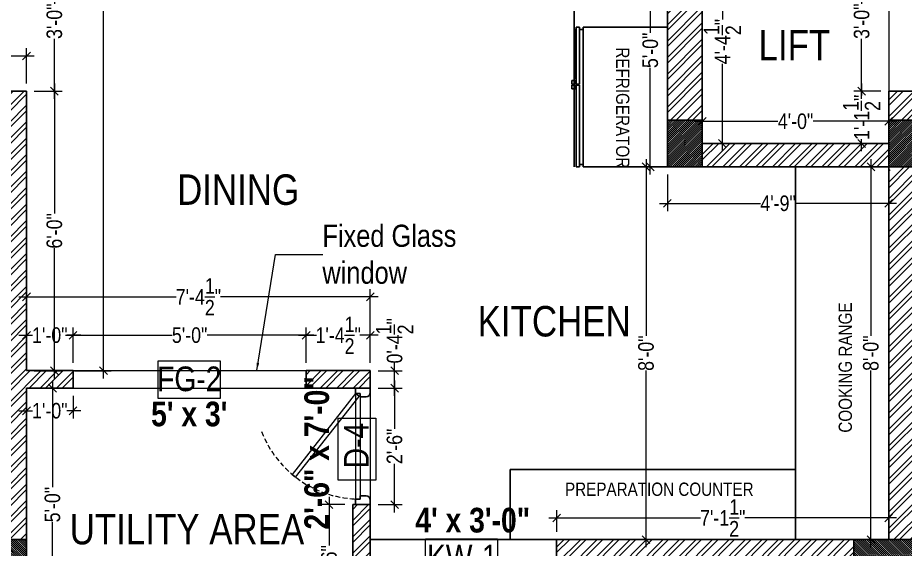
# Model space of a CAD drawing. Header units: millimetres. Extents: x 3295 to 3976, y 1437 to 1916.
# Drawn here: x 3630 to 3858.5, y 1529 to 1665.9 of the extents above; entities that cross this region are included whole.
import ezdxf

# ---------------------------------------------------------------- set-up
doc = ezdxf.new("R2010")
doc.units = ezdxf.units.MM
doc.linetypes.add('DASHED2', pattern=[0.375, 0.25, -0.125])
for name, color, linetype, lineweight in [('COLUMNS', 3, 'Continuous', 25), ('dimensions', 251, 'Continuous', 13), ('HATCH', 8, 'Continuous', 5), ('P-Furniture', 42, 'Continuous', 0), ('TEXT', 38, 'Continuous', 15), ('WALLS', 7, 'Continuous', 25), ('WIN', 124, 'Continuous', 9)]:
    doc.layers.add(name, color=color, linetype=linetype, lineweight=lineweight)
doc.layers.add('doors', color=251, linetype='Continuous')
doc.layers.add('FURNITURE', color=124, linetype='Continuous')
doc.styles.add('Swiss-LT', font='swissc.ttf')
doc.dimstyles.new('INNER', dxfattribs={"dimtxt": 4, "dimasz": 2, "dimexe": 2, "dimexo": 2, "dimgap": 0, "dimtad": 0, "dimzin": 1, "dimdsep": 46, "dimlunit": 4, "dimtxsty": 'Swiss-LT', "dimblk": 'OBLIQUE', "dimcen": 0.125, "dimdle": 2, "dimclrd": 256, "dimclre": 256, "dimclrt": 7, "dimadec": 0, "dimazin": 0, "dimtfac": 1, "dimtofl": 0, "dimtmove": 0, "dimatfit": 3, "dimfxl": 12, "dimfxlon": 1, "dimtolj": 1, "dimtzin": 0, "dimlwd": -1, "dimlwe": -1, "dimarcsym": 0})
pattern_1 = [(45, (-325034.08293, 115213.30426), (-0.26516504294, 0.26516504294), [])]

# ---------------------------------------------------------------- blocks, each defined once
blk = doc.blocks.new('_Oblique')
at = {"color": 0, "linetype": 'ByBlock', "lineweight": -2}
blk.add_line((-0.5, -0.5), (0.5, 0.5), dxfattribs=at)
blk = doc.blocks.new('*D252')
at = {"layer": 'Defpoints', "color": 0, "ltscale": 20, "transparency": 16777216}
for p in [(3809.47, 1685.99), (3806.24, 1633.49), (3811.42, 1633.49)]:
    blk.add_point(p, dxfattribs=at)
at = {"layer": 'dimensions', "ltscale": 20, "transparency": 16777216}
for p, q in [((3811.42, 1687.99), (3811.42, 1665.47)), ((3811.42, 1685.99), (3813.42, 1685.99)), ((3811.42, 1631.49), (3811.42, 1654.02)), ((3808.24, 1633.49), (3813.42, 1633.49))]:
    blk.add_line(p, q, dxfattribs=at)
at = {"layer": 'dimensions', "ltscale": 20, "transparency": 16777216, "xscale": 2, "yscale": 2, "zscale": 2}
for p, rotation in [((3811.42, 1685.99), 90), ((3811.42, 1633.49), 270)]:
    blk.add_blockref('_Oblique', p, dxfattribs=dict(at, rotation=rotation))
at = {"layer": 'dimensions', "color": 7, "ltscale": 20, "transparency": 16777216, "insert": (3811.42, 1659.74), "char_height": 4, "attachment_point": 5, "rotation": 90, "style": 'Swiss-LT'}
blk.add_mtext('\\A1;4\'-4{\\H1x;\\S1/2;}"', dxfattribs=at)
blk = doc.blocks.new('*D253')
at = {"layer": 'Defpoints', "color": 0, "ltscale": 20, "transparency": 16777216}
for p in [(3806.24, 1639.21), (3806.24, 1633.49), (3854.24, 1633.49)]:
    blk.add_point(p, dxfattribs=at)
at = {"layer": 'dimensions', "ltscale": 20, "transparency": 16777216}
for p, q in [((3806.24, 1635.49), (3806.24, 1641.21)), ((3854.24, 1635.49), (3854.24, 1641.21)), ((3804.24, 1639.21), (3825.7, 1639.21)), ((3856.24, 1639.21), (3834.78, 1639.21))]:
    blk.add_line(p, q, dxfattribs=at)
at = {"layer": 'dimensions', "ltscale": 20, "transparency": 16777216, "xscale": 2, "yscale": 2, "zscale": 2, "rotation": 180}
blk.add_blockref('_Oblique', (3806.24, 1639.21), dxfattribs=at)
at = {"layer": 'dimensions', "ltscale": 20, "transparency": 16777216, "xscale": 2, "yscale": 2, "zscale": 2}
blk.add_blockref('_Oblique', (3854.24, 1639.21), dxfattribs=at)
at = {"layer": 'dimensions', "color": 7, "ltscale": 20, "transparency": 16777216, "insert": (3830.24, 1639.21), "char_height": 4, "attachment_point": 5, "style": 'Swiss-LT'}
blk.add_mtext('\\A1;4\'-0"', dxfattribs=at)
blk = doc.blocks.new('*D254')
at = {"layer": 'Defpoints', "color": 0, "ltscale": 20, "transparency": 16777216}
for p in [(3847.26, 1646.99), (3854.24, 1646.99), (3848.48, 1633.49)]:
    blk.add_point(p, dxfattribs=at)
at = {"layer": 'dimensions', "ltscale": 20, "transparency": 16777216}
for p, q in [((3847.26, 1648.99), (3847.26, 1645.85)), ((3852.24, 1646.99), (3845.26, 1646.99)), ((3847.26, 1631.49), (3847.26, 1634.64)), ((3847.26, 1633.49), (3845.26, 1633.49))]:
    blk.add_line(p, q, dxfattribs=at)
at = {"layer": 'dimensions', "ltscale": 20, "transparency": 16777216, "xscale": 2, "yscale": 2, "zscale": 2}
for p, rotation in [((3847.26, 1646.99), 90), ((3847.26, 1633.49), 270)]:
    blk.add_blockref('_Oblique', p, dxfattribs=dict(at, rotation=rotation))
at = {"layer": 'dimensions', "color": 7, "ltscale": 20, "transparency": 16777216, "insert": (3847.26, 1640.24), "char_height": 4, "attachment_point": 5, "rotation": 90, "style": 'Swiss-LT'}
blk.add_mtext('\\A1;1\'-1{\\H1x;\\S1/2;}"', dxfattribs=at)
blk = doc.blocks.new('*D255')
at = {"layer": 'Defpoints', "color": 0, "ltscale": 20, "transparency": 16777216}
for p in [(3847.26, 1682.99), (3854.24, 1682.99), (3854.24, 1646.99)]:
    blk.add_point(p, dxfattribs=at)
at = {"layer": 'dimensions', "ltscale": 20, "transparency": 16777216}
for p, q in [((3847.26, 1684.99), (3847.26, 1669.51)), ((3852.24, 1682.99), (3845.26, 1682.99)), ((3847.26, 1644.99), (3847.26, 1660.48)), ((3852.24, 1646.99), (3845.26, 1646.99))]:
    blk.add_line(p, q, dxfattribs=at)
at = {"layer": 'dimensions', "ltscale": 20, "transparency": 16777216, "xscale": 2, "yscale": 2, "zscale": 2}
for p, rotation in [((3847.26, 1682.99), 90), ((3847.26, 1646.99), 270)]:
    blk.add_blockref('_Oblique', p, dxfattribs=dict(at, rotation=rotation))
at = {"layer": 'dimensions', "color": 7, "ltscale": 20, "transparency": 16777216, "insert": (3847.26, 1664.99), "char_height": 4, "attachment_point": 5, "rotation": 90, "style": 'Swiss-LT'}
blk.add_mtext('\\A1;3\'-0"', dxfattribs=at)
blk = doc.blocks.new('*D141')
at = {"layer": 'Defpoints', "color": 0, "ltscale": 20, "transparency": 16777216}
for p in [(3632.24, 1656.02), (3549.74, 1646.99), (3632.24, 1646.99)]:
    blk.add_point(p, dxfattribs=at)
at = {"layer": 'dimensions', "ltscale": 20, "transparency": 16777216}
for p, q in [((3549.74, 1648.99), (3549.74, 1658.02)), ((3632.24, 1648.99), (3632.24, 1658.02)), ((3547.74, 1656.02), (3583.98, 1656.02)), ((3634.24, 1656.02), (3598, 1656.02))]:
    blk.add_line(p, q, dxfattribs=at)
at = {"layer": 'dimensions', "ltscale": 20, "transparency": 16777216, "xscale": 2, "yscale": 2, "zscale": 2, "rotation": 180}
blk.add_blockref('_Oblique', (3549.74, 1656.02), dxfattribs=at)
at = {"layer": 'dimensions', "ltscale": 20, "transparency": 16777216, "xscale": 2, "yscale": 2, "zscale": 2}
blk.add_blockref('_Oblique', (3632.24, 1656.02), dxfattribs=at)
at = {"layer": 'dimensions', "color": 7, "ltscale": 20, "transparency": 16777216, "insert": (3590.99, 1656.02), "char_height": 4, "attachment_point": 5, "style": 'Swiss-LT'}
blk.add_mtext('\\A1;6\'-10{\\H1x;\\S1/2;}"', dxfattribs=at)
blk = doc.blocks.new('*D143')
at = {"layer": 'Defpoints', "color": 0, "ltscale": 20, "transparency": 16777216}
for p in [(3632.24, 1646.99), (3632.24, 1574.99), (3639.42, 1574.99)]:
    blk.add_point(p, dxfattribs=at)
at = {"layer": 'dimensions', "ltscale": 20, "transparency": 16777216}
for p, q in [((3639.42, 1648.99), (3639.42, 1615.49)), ((3634.24, 1646.99), (3641.42, 1646.99)), ((3639.42, 1572.99), (3639.42, 1606.5)), ((3634.24, 1574.99), (3641.42, 1574.99))]:
    blk.add_line(p, q, dxfattribs=at)
at = {"layer": 'dimensions', "ltscale": 20, "transparency": 16777216, "xscale": 2, "yscale": 2, "zscale": 2}
for p, rotation in [((3639.42, 1646.99), 90), ((3639.42, 1574.99), 270)]:
    blk.add_blockref('_Oblique', p, dxfattribs=dict(at, rotation=rotation))
at = {"layer": 'dimensions', "color": 7, "ltscale": 20, "transparency": 16777216, "insert": (3639.42, 1610.99), "char_height": 4, "attachment_point": 5, "rotation": 90, "style": 'Swiss-LT'}
blk.add_mtext('\\A1;6\'-0"', dxfattribs=at)
blk = doc.blocks.new('*D144')
at = {"layer": 'Defpoints', "color": 0, "ltscale": 20, "transparency": 16777216}
for p in [(3632.24, 1682.99), (3639.42, 1682.99), (3632.24, 1646.99)]:
    blk.add_point(p, dxfattribs=at)
at = {"layer": 'dimensions', "ltscale": 20, "transparency": 16777216}
for p, q in [((3639.42, 1684.99), (3639.42, 1669.51)), ((3634.24, 1682.99), (3641.42, 1682.99)), ((3639.42, 1644.99), (3639.42, 1660.48)), ((3634.24, 1646.99), (3641.42, 1646.99))]:
    blk.add_line(p, q, dxfattribs=at)
at = {"layer": 'dimensions', "ltscale": 20, "transparency": 16777216, "xscale": 2, "yscale": 2, "zscale": 2}
for p, rotation in [((3639.42, 1682.99), 90), ((3639.42, 1646.99), 270)]:
    blk.add_blockref('_Oblique', p, dxfattribs=dict(at, rotation=rotation))
at = {"layer": 'dimensions', "color": 7, "ltscale": 20, "transparency": 16777216, "insert": (3639.42, 1664.99), "char_height": 4, "attachment_point": 5, "rotation": 90, "style": 'Swiss-LT'}
blk.add_mtext('\\A1;3\'-0"', dxfattribs=at)
blk = doc.blocks.new('*D145')
at = {"layer": 'Defpoints', "color": 0, "ltscale": 20, "transparency": 16777216}
for p in [(3632.24, 1584.12), (3632.24, 1574.99), (3644.24, 1574.99)]:
    blk.add_point(p, dxfattribs=at)
at = {"layer": 'dimensions', "ltscale": 20, "transparency": 16777216}
for p, q in [((3632.24, 1576.99), (3632.24, 1586.12)), ((3644.24, 1576.99), (3644.24, 1586.12)), ((3630.24, 1584.12), (3633.82, 1584.12)), ((3646.24, 1584.12), (3642.66, 1584.12))]:
    blk.add_line(p, q, dxfattribs=at)
at = {"layer": 'dimensions', "ltscale": 20, "transparency": 16777216, "xscale": 2, "yscale": 2, "zscale": 2, "rotation": 180}
blk.add_blockref('_Oblique', (3632.24, 1584.12), dxfattribs=at)
at = {"layer": 'dimensions', "ltscale": 20, "transparency": 16777216, "xscale": 2, "yscale": 2, "zscale": 2}
blk.add_blockref('_Oblique', (3644.24, 1584.12), dxfattribs=at)
at = {"layer": 'dimensions', "color": 7, "ltscale": 20, "transparency": 16777216, "insert": (3638.24, 1584.12), "char_height": 4, "attachment_point": 5, "style": 'Swiss-LT'}
blk.add_mtext('\\A1;1\'-0"', dxfattribs=at)
blk = doc.blocks.new('*D146')
at = {"layer": 'Defpoints', "color": 0, "ltscale": 20, "transparency": 16777216}
for p in [(3704.24, 1584.12), (3644.24, 1574.99), (3704.24, 1574.99)]:
    blk.add_point(p, dxfattribs=at)
at = {"layer": 'dimensions', "ltscale": 20, "transparency": 16777216}
for p, q in [((3644.24, 1576.99), (3644.24, 1586.12)), ((3704.24, 1576.99), (3704.24, 1586.12)), ((3642.24, 1584.12), (3669.73, 1584.12)), ((3706.24, 1584.12), (3678.74, 1584.12))]:
    blk.add_line(p, q, dxfattribs=at)
at = {"layer": 'dimensions', "ltscale": 20, "transparency": 16777216, "xscale": 2, "yscale": 2, "zscale": 2, "rotation": 180}
blk.add_blockref('_Oblique', (3644.24, 1584.12), dxfattribs=at)
at = {"layer": 'dimensions', "ltscale": 20, "transparency": 16777216, "xscale": 2, "yscale": 2, "zscale": 2}
blk.add_blockref('_Oblique', (3704.24, 1584.12), dxfattribs=at)
at = {"layer": 'dimensions', "color": 7, "ltscale": 20, "transparency": 16777216, "insert": (3674.24, 1584.12), "char_height": 4, "attachment_point": 5, "style": 'Swiss-LT'}
blk.add_mtext('\\A1;5\'-0"', dxfattribs=at)
blk = doc.blocks.new('*D147')
at = {"layer": 'Defpoints', "color": 0, "ltscale": 20, "transparency": 16777216}
for p in [(3720.74, 1584.12), (3704.24, 1574.99), (3720.74, 1574.99)]:
    blk.add_point(p, dxfattribs=at)
at = {"layer": 'dimensions', "ltscale": 20, "transparency": 16777216}
for p, q in [((3704.24, 1576.99), (3704.24, 1586.12)), ((3720.74, 1576.99), (3720.74, 1586.12)), ((3702.24, 1584.12), (3706.88, 1584.12)), ((3722.74, 1584.12), (3718.1, 1584.12))]:
    blk.add_line(p, q, dxfattribs=at)
at = {"layer": 'dimensions', "ltscale": 20, "transparency": 16777216, "xscale": 2, "yscale": 2, "zscale": 2, "rotation": 180}
blk.add_blockref('_Oblique', (3704.24, 1584.12), dxfattribs=at)
at = {"layer": 'dimensions', "ltscale": 20, "transparency": 16777216, "xscale": 2, "yscale": 2, "zscale": 2}
blk.add_blockref('_Oblique', (3720.74, 1584.12), dxfattribs=at)
at = {"layer": 'dimensions', "color": 7, "ltscale": 20, "transparency": 16777216, "insert": (3712.49, 1584.12), "char_height": 4, "attachment_point": 5, "style": 'Swiss-LT'}
blk.add_mtext('\\A1;1\'-4{\\H1x;\\S1/2;}"', dxfattribs=at)
blk = doc.blocks.new('*D148')
at = {"layer": 'Defpoints', "color": 0, "ltscale": 20, "transparency": 16777216}
for p in [(3632.24, 1570.49), (3644.24, 1570.49), (3632.24, 1564.65)]:
    blk.add_point(p, dxfattribs=at)
at = {"layer": 'dimensions', "ltscale": 20, "transparency": 16777216}
for p, q in [((3632.24, 1568.49), (3632.24, 1562.65)), ((3644.24, 1568.49), (3644.24, 1562.65)), ((3630.24, 1564.65), (3633.82, 1564.65)), ((3646.24, 1564.65), (3642.66, 1564.65))]:
    blk.add_line(p, q, dxfattribs=at)
at = {"layer": 'dimensions', "ltscale": 20, "transparency": 16777216, "xscale": 2, "yscale": 2, "zscale": 2, "rotation": 180}
blk.add_blockref('_Oblique', (3632.24, 1564.65), dxfattribs=at)
at = {"layer": 'dimensions', "ltscale": 20, "transparency": 16777216, "xscale": 2, "yscale": 2, "zscale": 2}
blk.add_blockref('_Oblique', (3644.24, 1564.65), dxfattribs=at)
at = {"layer": 'dimensions', "color": 7, "ltscale": 20, "transparency": 16777216, "insert": (3638.24, 1564.65), "char_height": 4, "attachment_point": 5, "style": 'Swiss-LT'}
blk.add_mtext('\\A1;1\'-0"', dxfattribs=at)
blk = doc.blocks.new('*D149')
at = {"layer": 'Defpoints', "color": 0, "ltscale": 20, "transparency": 16777216}
for p in [(3634.19, 1570.49), (3632.24, 1510.49), (3638.93, 1510.49)]:
    blk.add_point(p, dxfattribs=at)
at = {"layer": 'dimensions', "ltscale": 20, "transparency": 16777216}
for p, q in [((3638.93, 1572.49), (3638.93, 1545)), ((3636.19, 1570.49), (3640.93, 1570.49)), ((3638.93, 1508.49), (3638.93, 1535.99)), ((3634.24, 1510.49), (3640.93, 1510.49))]:
    blk.add_line(p, q, dxfattribs=at)
at = {"layer": 'dimensions', "ltscale": 20, "transparency": 16777216, "xscale": 2, "yscale": 2, "zscale": 2}
for p, rotation in [((3638.93, 1570.49), 90), ((3638.93, 1510.49), 270)]:
    blk.add_blockref('_Oblique', p, dxfattribs=dict(at, rotation=rotation))
at = {"layer": 'dimensions', "color": 7, "ltscale": 20, "transparency": 16777216, "insert": (3638.93, 1540.49), "char_height": 4, "attachment_point": 5, "rotation": 90, "style": 'Swiss-LT'}
blk.add_mtext('\\A1;5\'-0"', dxfattribs=at)
blk = doc.blocks.new('*D150')
at = {"layer": 'Defpoints', "color": 0, "ltscale": 20, "transparency": 16777216}
for p in [(3710.13, 1540.49), (3716.24, 1540.49), (3716.24, 1510.49)]:
    blk.add_point(p, dxfattribs=at)
at = {"layer": 'dimensions', "ltscale": 20, "transparency": 16777216}
for p, q in [((3710.13, 1542.49), (3710.13, 1529.99)), ((3714.24, 1540.49), (3708.13, 1540.49)), ((3710.13, 1508.49), (3710.13, 1521)), ((3714.24, 1510.49), (3708.13, 1510.49))]:
    blk.add_line(p, q, dxfattribs=at)
at = {"layer": 'dimensions', "ltscale": 20, "transparency": 16777216, "xscale": 2, "yscale": 2, "zscale": 2}
for p, rotation in [((3710.13, 1540.49), 90), ((3710.13, 1510.49), 270)]:
    blk.add_blockref('_Oblique', p, dxfattribs=dict(at, rotation=rotation))
at = {"layer": 'dimensions', "color": 7, "ltscale": 20, "transparency": 16777216, "insert": (3710.13, 1525.49), "char_height": 4, "attachment_point": 5, "rotation": 90, "style": 'Swiss-LT'}
blk.add_mtext('\\A1;2\'-6"', dxfattribs=at)
blk = doc.blocks.new('*D152')
at = {"layer": 'Defpoints', "color": 0, "ltscale": 20, "transparency": 16777216}
for p in [(3720.74, 1570.49), (3727, 1570.49), (3720.74, 1540.49)]:
    blk.add_point(p, dxfattribs=at)
at = {"layer": 'dimensions', "ltscale": 20, "transparency": 16777216}
for p, q in [((3727, 1572.49), (3727, 1559.99)), ((3722.74, 1570.49), (3729, 1570.49)), ((3727, 1538.49), (3727, 1551)), ((3722.74, 1540.49), (3729, 1540.49))]:
    blk.add_line(p, q, dxfattribs=at)
at = {"layer": 'dimensions', "ltscale": 20, "transparency": 16777216, "xscale": 2, "yscale": 2, "zscale": 2}
for p, rotation in [((3727, 1570.49), 90), ((3727, 1540.49), 270)]:
    blk.add_blockref('_Oblique', p, dxfattribs=dict(at, rotation=rotation))
at = {"layer": 'dimensions', "color": 7, "ltscale": 20, "transparency": 16777216, "insert": (3727, 1555.49), "char_height": 4, "attachment_point": 5, "rotation": 90, "style": 'Swiss-LT'}
blk.add_mtext('\\A1;2\'-6"', dxfattribs=at)
blk = doc.blocks.new('*D153')
at = {"layer": 'Defpoints', "color": 0, "ltscale": 20, "transparency": 16777216}
for p in [(3720.74, 1574.99), (3727, 1574.99), (3720.74, 1570.49)]:
    blk.add_point(p, dxfattribs=at)
at = {"layer": 'dimensions', "ltscale": 20, "transparency": 16777216}
for p, q in [((3727, 1574.99), (3727, 1576.99)), ((3722.74, 1574.99), (3729, 1574.99)), ((3727, 1568.49), (3727, 1574.99)), ((3722.74, 1570.49), (3729, 1570.49))]:
    blk.add_line(p, q, dxfattribs=at)
at = {"layer": 'dimensions', "ltscale": 20, "transparency": 16777216, "xscale": 2, "yscale": 2, "zscale": 2}
for p, rotation in [((3727, 1574.99), 90), ((3727, 1570.49), 270)]:
    blk.add_blockref('_Oblique', p, dxfattribs=dict(at, rotation=rotation))
at = {"layer": 'dimensions', "color": 7, "ltscale": 20, "transparency": 16777216, "insert": (3727, 1582.68), "char_height": 4, "attachment_point": 5, "rotation": 90, "style": 'Swiss-LT'}
blk.add_mtext('\\A1;0\'-4{\\H1x;\\S1/2;}"', dxfattribs=at)
blk = doc.blocks.new('*D206')
at = {"layer": 'Defpoints', "color": 0, "ltscale": 20, "transparency": 16777216}
for p in [(3636.74, 1831.49), (3652.07, 1831.49), (3642.57, 1574.99)]:
    blk.add_point(p, dxfattribs=at)
at = {"layer": 'dimensions', "ltscale": 20, "transparency": 16777216}
for p, q in [((3652.07, 1833.49), (3652.07, 1710.25)), ((3640.07, 1831.49), (3654.07, 1831.49)), ((3652.07, 1572.99), (3652.07, 1696.24)), ((3644.57, 1574.99), (3654.07, 1574.99))]:
    blk.add_line(p, q, dxfattribs=at)
at = {"layer": 'dimensions', "ltscale": 20, "transparency": 16777216, "xscale": 2, "yscale": 2, "zscale": 2}
for p, rotation in [((3652.07, 1831.49), 90), ((3652.07, 1574.99), 270)]:
    blk.add_blockref('_Oblique', p, dxfattribs=dict(at, rotation=rotation))
at = {"layer": 'dimensions', "color": 7, "ltscale": 20, "transparency": 16777216, "insert": (3652.07, 1703.24), "char_height": 4, "attachment_point": 5, "rotation": 90, "style": 'Swiss-LT'}
blk.add_mtext('\\A1;21\'-4{\\H1x;\\S1/2;}"', dxfattribs=at)
blk = doc.blocks.new('*D210')
at = {"layer": 'Defpoints', "color": 0, "ltscale": 20, "transparency": 16777216}
for p in [(3632.24, 1594), (3632.24, 1574.99), (3720.74, 1574.99)]:
    blk.add_point(p, dxfattribs=at)
at = {"layer": 'dimensions', "ltscale": 20, "transparency": 16777216}
for p, q in [((3632.24, 1582), (3632.24, 1596)), ((3720.74, 1582), (3720.74, 1596)), ((3630.24, 1594), (3670.8, 1594)), ((3722.74, 1594), (3682.18, 1594))]:
    blk.add_line(p, q, dxfattribs=at)
at = {"layer": 'dimensions', "ltscale": 20, "transparency": 16777216, "xscale": 2, "yscale": 2, "zscale": 2, "rotation": 180}
blk.add_blockref('_Oblique', (3632.24, 1594), dxfattribs=at)
at = {"layer": 'dimensions', "ltscale": 20, "transparency": 16777216, "xscale": 2, "yscale": 2, "zscale": 2}
blk.add_blockref('_Oblique', (3720.74, 1594), dxfattribs=at)
at = {"layer": 'dimensions', "color": 7, "ltscale": 20, "transparency": 16777216, "insert": (3676.49, 1594), "char_height": 4, "attachment_point": 5, "style": 'Swiss-LT'}
blk.add_mtext('\\A1;7\'-4{\\H1x;\\S1/2;}"', dxfattribs=at)
blk = doc.blocks.new('*D211')
at = {"layer": 'Defpoints', "color": 0, "ltscale": 20, "transparency": 16777216}
for p in [(3849.64, 1627.49), (3854.24, 1627.49), (3854.24, 1531.49)]:
    blk.add_point(p, dxfattribs=at)
at = {"layer": 'dimensions', "ltscale": 20, "transparency": 16777216}
for p, q in [((3849.64, 1629.49), (3849.64, 1583.99)), ((3852.24, 1627.49), (3847.64, 1627.49)), ((3849.64, 1529.49), (3849.64, 1575)), ((3852.24, 1531.49), (3847.64, 1531.49))]:
    blk.add_line(p, q, dxfattribs=at)
at = {"layer": 'dimensions', "ltscale": 20, "transparency": 16777216, "xscale": 2, "yscale": 2, "zscale": 2}
for p, rotation in [((3849.64, 1627.49), 90), ((3849.64, 1531.49), 270)]:
    blk.add_blockref('_Oblique', p, dxfattribs=dict(at, rotation=rotation))
at = {"layer": 'dimensions', "color": 7, "ltscale": 20, "transparency": 16777216, "insert": (3849.64, 1579.49), "char_height": 4, "attachment_point": 5, "rotation": 90, "style": 'Swiss-LT'}
blk.add_mtext('\\A1;8\'-0"', dxfattribs=at)
blk = doc.blocks.new('*D212')
at = {"layer": 'Defpoints', "color": 0, "ltscale": 20, "transparency": 16777216}
for p in [(3797.24, 1627.49), (3854.24, 1622.83), (3797.24, 1618.08)]:
    blk.add_point(p, dxfattribs=at)
at = {"layer": 'dimensions', "ltscale": 20, "transparency": 16777216}
for p, q in [((3797.24, 1625.49), (3797.24, 1616.08)), ((3854.24, 1620.83), (3854.24, 1616.08)), ((3795.24, 1618.08), (3821.2, 1618.08)), ((3856.24, 1618.08), (3830.28, 1618.08))]:
    blk.add_line(p, q, dxfattribs=at)
at = {"layer": 'dimensions', "ltscale": 20, "transparency": 16777216, "xscale": 2, "yscale": 2, "zscale": 2, "rotation": 180}
blk.add_blockref('_Oblique', (3797.24, 1618.08), dxfattribs=at)
at = {"layer": 'dimensions', "ltscale": 20, "transparency": 16777216, "xscale": 2, "yscale": 2, "zscale": 2}
blk.add_blockref('_Oblique', (3854.24, 1618.08), dxfattribs=at)
at = {"layer": 'dimensions', "color": 7, "ltscale": 20, "transparency": 16777216, "insert": (3825.74, 1618.08), "char_height": 4, "attachment_point": 5, "style": 'Swiss-LT'}
blk.add_mtext('\\A1;4\'-9"', dxfattribs=at)
blk = doc.blocks.new('*D213')
at = {"layer": 'Defpoints', "color": 0, "ltscale": 20, "transparency": 16777216}
for p in [(3768.74, 1537.07), (3768.74, 1531.49), (3854.24, 1531.49)]:
    blk.add_point(p, dxfattribs=at)
at = {"layer": 'dimensions', "ltscale": 20, "transparency": 16777216}
for p, q in [((3768.74, 1533.49), (3768.74, 1539.07)), ((3854.24, 1533.49), (3854.24, 1539.07)), ((3766.74, 1537.07), (3805.8, 1537.07)), ((3856.24, 1537.07), (3817.18, 1537.07))]:
    blk.add_line(p, q, dxfattribs=at)
at = {"layer": 'dimensions', "ltscale": 20, "transparency": 16777216, "xscale": 2, "yscale": 2, "zscale": 2, "rotation": 180}
blk.add_blockref('_Oblique', (3768.74, 1537.07), dxfattribs=at)
at = {"layer": 'dimensions', "ltscale": 20, "transparency": 16777216, "xscale": 2, "yscale": 2, "zscale": 2}
blk.add_blockref('_Oblique', (3854.24, 1537.07), dxfattribs=at)
at = {"layer": 'dimensions', "color": 7, "ltscale": 20, "transparency": 16777216, "insert": (3811.49, 1537.07), "char_height": 4, "attachment_point": 5, "style": 'Swiss-LT'}
blk.add_mtext('\\A1;7\'-1{\\H1x;\\S1/2;}"', dxfattribs=at)
blk = doc.blocks.new('*D216')
at = {"layer": 'Defpoints', "color": 0, "ltscale": 20, "transparency": 16777216}
for p in [(3792.85, 1687.49), (3792.85, 1687.49), (3797.24, 1627.49)]:
    blk.add_point(p, dxfattribs=at)
at = {"layer": 'dimensions', "ltscale": 20, "transparency": 16777216}
for p, q in [((3792.85, 1689.49), (3792.85, 1662)), ((3792.85, 1687.49), (3794.85, 1687.49)), ((3792.85, 1625.49), (3792.85, 1652.99)), ((3795.24, 1627.49), (3790.85, 1627.49))]:
    blk.add_line(p, q, dxfattribs=at)
at = {"layer": 'dimensions', "ltscale": 20, "transparency": 16777216, "xscale": 2, "yscale": 2, "zscale": 2}
for p, rotation in [((3792.85, 1687.49), 90), ((3792.85, 1627.49), 270)]:
    blk.add_blockref('_Oblique', p, dxfattribs=dict(at, rotation=rotation))
at = {"layer": 'dimensions', "color": 7, "ltscale": 20, "transparency": 16777216, "insert": (3792.85, 1657.49), "char_height": 4, "attachment_point": 5, "rotation": 90, "style": 'Swiss-LT'}
blk.add_mtext('\\A1;5\'-0"', dxfattribs=at)
blk = doc.blocks.new('*D218')
at = {"layer": 'Defpoints', "color": 0, "ltscale": 20, "transparency": 16777216}
for p in [(3797.24, 1627.49), (3791.75, 1531.49), (3801.27, 1531.49)]:
    blk.add_point(p, dxfattribs=at)
at = {"layer": 'dimensions', "ltscale": 20, "transparency": 16777216}
for p, q in [((3791.75, 1629.49), (3791.75, 1583.99)), ((3795.24, 1627.49), (3789.75, 1627.49)), ((3791.75, 1529.49), (3791.75, 1575)), ((3799.27, 1531.49), (3789.75, 1531.49))]:
    blk.add_line(p, q, dxfattribs=at)
at = {"layer": 'dimensions', "ltscale": 20, "transparency": 16777216, "xscale": 2, "yscale": 2, "zscale": 2}
for p, rotation in [((3791.75, 1627.49), 90), ((3791.75, 1531.49), 270)]:
    blk.add_blockref('_Oblique', p, dxfattribs=dict(at, rotation=rotation))
at = {"layer": 'dimensions', "color": 7, "ltscale": 20, "transparency": 16777216, "insert": (3791.75, 1579.49), "char_height": 4, "attachment_point": 5, "rotation": 90, "style": 'Swiss-LT'}
blk.add_mtext('\\A1;8\'-0"', dxfattribs=at)
blk = doc.blocks.new('A$C38E01DC9')
at = {"layer": 'COLUMNS', "lineweight": 13, "ltscale": 20}
h = blk.add_hatch(dxfattribs=at)
h.set_pattern_fill('ANSI31', color=251, scale=3, style=0)
h.set_pattern_definition(pattern_1)
h.paths.add_polyline_path([(0, -18), (9, -18), (9, 0), (0, 0)])
at = {"layer": 'COLUMNS', "ltscale": 20}
blk.add_lwpolyline([(0, -18), (9, -18), (9, 0), (0, 0)], close=True, dxfattribs=at)
blk = doc.blocks.new('fridge')
at = {"layer": 'FURNITURE'}
for p, q in [((36, 0), (0, 0)), ((0, -21.7), (0, 0)), ((36, -21.7), (36, 0)), ((0, -21.7), (36, -21.7)), ((0, -22.6), (14.7, -22.6)), ((0, -23.5), (0, -22.6)), ((0.62, -22.6), (0.62, -21.7)), ((14.7, -23.5), (14.7, -22.6)), ((15, -22.6), (36, -22.6)), ((15, -23.5), (15, -22.6)), ((35.38, -22.6), (35.38, -21.7)), ((36, -23.5), (36, -22.6)), ((0, -23.5), (14.7, -23.5)), ((0.6, -23.81), (0.6, -23.5)), ((0.6, -23.81), (13.2, -23.81)), ((13.2, -23.81), (13.2, -23.5)), ((14.7, -23.66), (13.8, -23.66)), ((13.8, -23.66), (13.8, -24.56)), ((14.7, -24.56), (13.8, -24.56)), ((14.7, -23.66), (14.7, -24.56)), ((15, -23.5), (36, -23.5)), ((15, -23.66), (15.9, -23.66)), ((15, -23.66), (15, -24.56)), ((15, -24.56), (15.9, -24.56)), ((15.9, -23.66), (15.9, -24.56))]:
    blk.add_line(p, q, dxfattribs=at)
blk = doc.blocks.new('A$C78A82900')
at = {"layer": 'COLUMNS', "lineweight": 13, "ltscale": 20}
h = blk.add_hatch(dxfattribs=at)
h.set_pattern_fill('ANSI31', color=251, scale=3, style=0)
h.set_pattern_definition(pattern_1)
h.paths.add_polyline_path([(0, -12), (9, -12), (9, 0), (0, 0)])
at = {"layer": 'COLUMNS', "ltscale": 20}
blk.add_lwpolyline([(0, -12), (9, -12), (9, 0), (0, 0)], close=True, dxfattribs=at)
blk = doc.blocks.new('A$C742147AD')
at = {"layer": 'doors', "color": 134, "lineweight": -3}
for p, q in [((-30, 3.75), (-28.58, 3.75)), ((-28.58, 2.63), (-28.58, 3.75)), ((-28.58, 2.63), (-27.78, 2.63)), ((-27.78, 1.07), (-27.78, 2.63)), ((-2.22, 1.07), (-2.22, 2.63)), ((-1.42, 2.63), (-2.22, 2.63)), ((0, 3.75), (-1.42, 3.75)), ((-1.42, 2.63), (-1.42, 3.75)), ((-30, 0), (-28.84, 0)), ((0, 0), (-1.16, 0))]:
    blk.add_line(p, q, dxfattribs=at)
at = {"layer": 'doors', "lineweight": 0}
for p, q in [((-1.42, 3.75), (-28.58, 3.75)), ((-2.22, 2.63), (-27.78, 2.63)), ((0, 0), (-30, 0))]:
    blk.add_line(p, q, dxfattribs=at)
blk.add_lwpolyline([(-1.42, 3.75), (-22.22, 20.09), (-22.91, 19.22), (-2.12, 2.88)], close=True, dxfattribs=at)
at = {"layer": 'doors', "linetype": 'DASHED2', "lineweight": 0, "ltscale": 5}
blk.add_arc((-1.42, 2.63), 27.15, 111.1405, 180, dxfattribs=at)
at = {"layer": 'doors', "color": 134, "lineweight": -3}
for centre, major_axis, start_param, end_param in [((-28.84, 1.07), (-0.755, 0.755), 2.356195, 3.926991), ((-1.16, 1.07), (-0.755, -0.755), 5.497788, 7.068584)]:
    blk.add_ellipse(centre, major_axis=major_axis, ratio=1, start_param=start_param, end_param=end_param, dxfattribs=at)

msp = doc.modelspace()

# ---------------------------------------------------------------- hatches: boundary and pattern name
at = {"layer": 'HATCH', "ltscale": 20}
h = msp.add_hatch(dxfattribs=at)
h.set_pattern_fill('ANSI32', color=256, scale=8, style=0)
h.set_pattern_definition([(45, (3612.9748, 1836.2214), (-2.12132, 2.12132), []), (45, (3614.389, 1836.2214), (-2.12132, 2.12132), [])])
h.paths.add_polyline_path([(3614.237, 1840.494), (3609.737, 1840.494), (3609.737, 1831.494), (3614.237, 1831.494)])
h.paths.add_polyline_path([(3614.237, 1687.494), (3609.837, 1687.494), (3609.837, 1682.994), (3614.237, 1682.994)])
h.paths.add_polyline_path([(3806.237, 1679.994), (3797.237, 1679.994), (3797.237, 1639.494), (3806.237, 1639.494)])
h.paths.add_polyline_path([(3632.237, 1522.494), (3627.737, 1522.494), (3627.737, 1510.494), (3632.237, 1510.494)])
h.paths.add_polyline_path([(3374.737, 1687.494), (3371.237, 1687.494), (3371.237, 1682.994), (3374.737, 1682.994)])
h.paths.add_polyline_path([(3641.237, 1840.494), (3632.237, 1840.494), (3632.237, 1831.494), (3641.237, 1831.494)])
h.paths.add_polyline_path([(3776.237, 1840.494), (3681.237, 1840.494), (3681.237, 1831.494), (3776.237, 1831.494)])
h.paths.add_polyline_path([(3845.237, 1840.494), (3836.237, 1840.494), (3836.237, 1831.494), (3845.237, 1831.494)])
h.paths.add_polyline_path([(3863.237, 1831.494), (3854.237, 1831.494), (3854.237, 1819.494), (3863.237, 1819.494)])
h.paths.add_polyline_path([(3854.237, 1691.994), (3806.237, 1691.994), (3806.237, 1685.994), (3854.237, 1685.994)])
h.paths.add_polyline_path([(3854.237, 1633.494), (3806.237, 1633.494), (3806.237, 1627.494), (3854.237, 1627.494)])
h.paths.add_polyline_path([(3863.237, 1646.994), (3854.237, 1646.994), (3854.237, 1639.494), (3863.237, 1639.494)])
h.paths.add_polyline_path([(3863.237, 1627.494), (3854.237, 1627.494), (3856.644, 1627.494), (3858.737, 1627.494), (3861.024, 1627.494)])
h.paths.add_polyline_path([(3863.237, 1626.89), (3858.737, 1627.494), (3854.237, 1626.626), (3854.237, 1531.494), (3863.237, 1531.494)])
h.paths.add_polyline_path([(3845.237, 1531.494), (3768.737, 1531.494), (3768.737, 1522.494), (3845.237, 1522.494)])
h.paths.add_polyline_path([(3720.737, 1540.494), (3716.237, 1540.494), (3716.237, 1510.494), (3720.737, 1510.494)])
h.paths.add_polyline_path([(3720.737, 1574.994), (3704.237, 1574.994), (3704.237, 1570.494), (3720.737, 1570.494)])
h.paths.add_polyline_path([(3549.737, 1589.994), (3567.737, 1589.994), (3567.737, 1594.494), (3545.237, 1594.494), (3545.237, 1522.494), (3555.737, 1522.494), (3555.737, 1531.494), (3549.737, 1531.494)])
h.paths.add_polyline_path([(3614.237, 1531.494), (3585.737, 1531.494), (3585.737, 1522.494), (3614.237, 1522.494)])
h.paths.add_polyline_path([(3485.237, 1531.494), (3380.237, 1531.494), (3380.237, 1522.494), (3485.237, 1522.494)])
h.paths.add_polyline_path([(3371.237, 1640.994), (3362.237, 1640.994), (3362.237, 1531.494), (3371.237, 1531.494)])
h.paths.add_polyline_path([(3371.237, 1682.994), (3362.237, 1682.994), (3362.237, 1676.994), (3371.237, 1676.994)])
h.paths.add_polyline_path([(3495.737, 1763.994), (3491.237, 1763.994), (3491.237, 1751.994), (3414.737, 1751.994), (3414.737, 1747.494), (3495.737, 1747.494)])
h.paths.add_polyline_path([(3632.237, 1831.494), (3627.737, 1831.494), (3627.737, 1691.994), (3632.237, 1691.994)])
h.paths.add_polyline_path([(3371.237, 1751.994), (3362.237, 1751.994), (3362.237, 1736.994), (3371.237, 1736.994)])
h.paths.add_polyline_path([(3573.737, 1682.994), (3573.737, 1687.494), (3495.737, 1687.494), (3495.737, 1717.494), (3491.237, 1717.494), (3491.237, 1687.494), (3419.237, 1687.494), (3419.237, 1717.494), (3414.737, 1717.494), (3414.737, 1682.994)])
h.paths.add_polyline_path([(3549.737, 1831.494), (3549.737, 1840.494), (3467.237, 1840.494), (3467.237, 1831.494), (3491.237, 1831.494), (3491.237, 1823.994), (3495.737, 1823.994), (3495.737, 1831.494)])
h.paths.add_polyline_path([(3854.237, 1753.494), (3863.237, 1753.494), (3863.237, 1771.494), (3854.237, 1771.494)])
h.paths.add_polyline_path([(3863.237, 1705.494), (3854.237, 1705.494), (3854.237, 1700.994), (3863.237, 1700.994)])
h.paths.add_polyline_path([(3773.237, 1691.994), (3773.237, 1687.494), (3797.237, 1687.494), (3797.237, 1691.994)])
h.paths.add_polyline_path([(3627.737, 1642.494), (3627.737, 1531.494), (3632.237, 1531.494), (3632.237, 1570.494), (3644.237, 1570.494), (3644.237, 1574.994), (3632.237, 1574.994), (3632.237, 1646.994), (3545.237, 1646.994), (3545.237, 1624.494), (3549.737, 1624.494), (3549.737, 1642.494)])

# ---------------------------------------------------------------- linework, layer by layer
at = {"layer": 'FURNITURE'}
for p, q in [((3773.237, 1627.494), (3773.237, 1687.494)), ((3797.237, 1627.494), (3779.237, 1627.494)), ((3830.237, 1531.494), (3830.237, 1627.494)), ((3756.737, 1549.494), (3756.737, 1531.494)), ((3756.737, 1549.494), (3830.237, 1549.494))]:
    msp.add_line(p, q, dxfattribs=at)
at = {"layer": 'TEXT', "color": 1}
for points in [[(3666.117, 1577.542), (3682.082, 1577.542), (3682.082, 1567.85), (3666.117, 1567.85)], [(3712.46, 1546.83), (3712.46, 1562.771), (3722.152, 1562.771), (3722.152, 1546.83)], [(3734.93, 1531.72), (3753.483, 1531.72), (3753.483, 1522.028), (3734.93, 1522.028)]]:
    msp.add_lwpolyline(points, close=True, dxfattribs=at)
at = {"layer": 'WALLS', "color": 251, "lineweight": 18, "ltscale": 5}
msp.add_line((3854.237, 1682.994), (3854.237, 1646.994), dxfattribs=at)
at = {"layer": 'WALLS', "ltscale": 20}
for p, q in [((3797.237, 1639.494), (3797.237, 1679.994)), ((3806.237, 1639.494), (3806.237, 1679.994)), ((3545.237, 1646.994), (3632.237, 1646.994)), ((3632.237, 1646.994), (3632.237, 1574.994)), ((3854.237, 1646.994), (3854.237, 1639.494)), ((3854.237, 1646.994), (3863.237, 1646.994)), ((3806.237, 1633.494), (3854.237, 1633.494)), ((3806.237, 1627.494), (3854.237, 1627.494)), ((3854.237, 1531.494), (3854.237, 1627.494)), ((3632.237, 1574.994), (3644.237, 1574.994)), ((3644.237, 1574.994), (3644.237, 1570.494)), ((3704.237, 1574.994), (3720.737, 1574.994)), ((3704.237, 1574.994), (3704.237, 1570.494)), ((3720.737, 1574.994), (3720.737, 1570.494)), ((3632.237, 1570.494), (3644.237, 1570.494)), ((3632.237, 1570.494), (3632.237, 1531.494)), ((3704.237, 1570.494), (3720.737, 1570.494)), ((3716.237, 1540.494), (3720.737, 1540.494)), ((3716.237, 1540.494), (3716.237, 1510.494)), ((3720.737, 1540.494), (3720.737, 1510.494)), ((3768.737, 1531.494), (3768.737, 1522.494)), ((3768.737, 1531.494), (3845.237, 1531.494))]:
    msp.add_line(p, q, dxfattribs=at)
at = {"layer": 'WALLS', "color": 34, "ltscale": 20}
msp.add_line((3720.737, 1531.494), (3768.737, 1531.494), dxfattribs=at)
at = {"layer": 'WIN'}
for p, q in [((3644.237, 1574.994), (3704.237, 1574.994)), ((3644.237, 1570.494), (3704.237, 1570.494))]:
    msp.add_line(p, q, dxfattribs=at)

# ---------------------------------------------------------------- block references
at = {"layer": 'COLUMNS', "ltscale": 20}
for p in [(3797.237, 1639.494), (3854.237, 1639.494)]:
    msp.add_blockref('A$C78A82900', p, dxfattribs=at)
for p, rotation in [((3614.237, 1522.494), 89.99999999999999), ((3845.237, 1522.494), 90)]:
    msp.add_blockref('A$C38E01DC9', p, dxfattribs=dict(at, rotation=rotation))
at = {"layer": 'doors', "rotation": 90.00000000000001}
msp.add_blockref('A$C742147AD', (3720.737, 1570.494), dxfattribs=at)
at = {"layer": 'P-Furniture', "rotation": 270}
msp.add_blockref('fridge', (3797.237, 1663.494), dxfattribs=at)

# ---------------------------------------------------------------- texts
at = {"layer": 'TEXT', "color": 7, "style": 'Swiss-LT'}
for s, insert, char_height, attachment_point in [('\\A1;{\\C256;LIFT}', (3829.948, 1658.836), 7.8408, 5), ('\\A1;{\\C256;DINING}', (3686.719, 1621.564), 7.8408, 5), ('\\A1;Fixed Glass\\Pwindow', (3708.425, 1604.941), 5.7024, 4), ('\\A1;{\\C256;KITCHEN}', (3768.097, 1587.672), 7.8408, 5), ('\\A1;{\\C256;PREPARATION COUNTER}', (3770.888, 1544.431), 3.42144, 4), ('\\A1;{\\C256;UTILITY AREA}', (3673.557, 1534.117), 7.8408, 5)]:
    msp.add_mtext(s, dxfattribs=dict(at, insert=insert, char_height=char_height, attachment_point=attachment_point))
at = {"layer": 'TEXT', "color": 7, "char_height": 3.42144, "attachment_point": 4, "style": 'Swiss-LT'}
for s, insert, rotation in [('\\A1;{\\C256;REFRIGERATOR}', (3785.71, 1658.254), 270), ('\\A1;{\\C256;COOKING RANGE}', (3843.07, 1559.02), 90)]:
    msp.add_mtext(s, dxfattribs=dict(at, insert=insert, rotation=rotation))
at = {"layer": 'TEXT', "color": 1, "attachment_point": 5, "style": 'Swiss-LT'}
for s, insert, char_height in [('\\A1;FG-2', (3674.141, 1572.84), 6.351), ("\\A1;{\\fSwis721 Cn BT|b1|i0|c0|p34;5' x 3'}", (3674.141, 1563.794), 6.35105), ('\\A1;{\\fSwis721 Cn BT|b1|i0|c0|p34;4\' x 3\'-0"}', (3747.123, 1536.445), 6.35105), ('\\A1;KW-1', (3744.44, 1527.018), 6.351)]:
    msp.add_mtext(s, dxfattribs=dict(at, insert=insert, char_height=char_height))
at = {"layer": 'TEXT', "color": 1, "attachment_point": 5, "rotation": 90, "style": 'Swiss-LT'}
for s, insert, char_height in [('\\A1;{\\fSwis721 Cn BT|b1|i0|c0|p34;2\'-6" x 7\'-0"}', (3707.003, 1553.81), 6.35105), ('\\A1;D-4', (3717.162, 1555.693), 6.351)]:
    msp.add_mtext(s, dxfattribs=dict(at, insert=insert, char_height=char_height))

# ---------------------------------------------------------------- dimensions: what is measured, and where the dimension line sits
at = {"layer": 'dimensions', "ltscale": 20}
for base, p1, p2, override, picture, middle in [((3652.072, 1831.494), (3642.57, 1574.994), (3636.737, 1831.494), {"dimpost": '\\X', "dimarcsym": 2}, '*D206', (3652.072, 1703.244)), ((3792.849, 1687.494), (3797.237, 1627.494), (3792.849, 1687.494), {"dimpost": '\\X', "dimarcsym": 2}, '*D216', (3792.849, 1657.494)), ((3811.424, 1633.494), (3809.466, 1685.994), (3806.237, 1633.494), {"dimpost": '\\X', "dimarcsym": 2}, '*D252', (3811.424, 1659.744)), ((3639.418, 1682.994), (3632.237, 1646.994), (3632.237, 1682.994), {"dimpost": '\\X', "dimtmove": 1, "dimarcsym": 2}, '*D144', (3639.418, 1664.994)), ((3847.257, 1682.994), (3854.237, 1646.994), (3854.237, 1682.994), {"dimpost": '\\X', "dimtmove": 1, "dimarcsym": 2}, '*D255', (3847.257, 1664.994)), ((3847.257, 1646.994), (3848.479, 1633.494), (3854.237, 1646.994), {"dimpost": '\\X', "dimarcsym": 2}, '*D254', (3847.257, 1640.244)), ((3639.418, 1574.994), (3632.237, 1646.994), (3632.237, 1574.994), {"dimpost": '\\X', "dimarcsym": 2}, '*D143', (3639.418, 1610.994)), ((3791.751, 1531.494), (3797.237, 1627.494), (3801.266, 1531.494), {"dimpost": '\\X', "dimtmove": 1, "dimarcsym": 2}, '*D218', (3791.751, 1579.494)), ((3849.637, 1627.494), (3854.237, 1531.494), (3854.237, 1627.494), {"dimpost": '\\X', "dimarcsym": 2}, '*D211', (3849.637, 1579.494)), ((3727, 1574.994), (3720.737, 1570.494), (3720.737, 1574.994), {"dimpost": '\\X', "dimarcsym": 2}, '*D153', (3727, 1582.681)), ((3638.935, 1510.494), (3634.195, 1570.494), (3632.237, 1510.494), {"dimpost": '\\X', "dimarcsym": 2}, '*D149', (3638.935, 1540.494)), ((3727, 1570.494), (3720.737, 1540.494), (3720.737, 1570.494), {"dimpost": '\\X', "dimarcsym": 2}, '*D152', (3727, 1555.494)), ((3710.126, 1540.494), (3716.237, 1510.494), (3716.237, 1540.494), {"dimpost": '\\X', "dimarcsym": 2}, '*D150', (3710.126, 1525.494))]:
    dim = msp.add_linear_dim(base=base, p1=p1, p2=p2, angle=90, dimstyle='INNER', override=override, dxfattribs=at)
    dim.commit()
    dim.dimension.update_dxf_attribs({"geometry": picture, "text_midpoint": middle})
for base, p1, p2, picture, middle in [((3632.237, 1656.024), (3549.737, 1646.994), (3632.237, 1646.994), '*D141', (3590.987, 1656.024)), ((3806.237, 1639.212), (3854.237, 1633.494), (3806.237, 1633.494), '*D253', (3830.237, 1639.212)), ((3797.237, 1618.08), (3854.237, 1622.832), (3797.237, 1627.494), '*D212', (3825.737, 1618.08)), ((3632.237, 1593.998), (3720.737, 1574.994), (3632.237, 1574.994), '*D210', (3676.487, 1593.998)), ((3720.737, 1584.123), (3704.237, 1574.994), (3720.737, 1574.994), '*D147', (3712.487, 1584.123)), ((3632.237, 1584.123), (3644.237, 1574.994), (3632.237, 1574.994), '*D145', (3638.237, 1584.123)), ((3704.237, 1584.123), (3644.237, 1574.994), (3704.237, 1574.994), '*D146', (3674.237, 1584.123)), ((3632.237, 1564.65), (3644.237, 1570.494), (3632.237, 1570.494), '*D148', (3638.237, 1564.65)), ((3768.737, 1537.069), (3854.237, 1531.494), (3768.737, 1531.494), '*D213', (3811.487, 1537.069))]:
    dim = msp.add_linear_dim(base=base, p1=p1, p2=p2, dimstyle='INNER', override={"dimpost": '\\X', "dimarcsym": 2}, dxfattribs=at)
    dim.commit()
    dim.dimension.update_dxf_attribs({"geometry": picture, "text_midpoint": middle})

# ---------------------------------------------------------------- leaders
msp.add_leader([(3691.52, 1574.994), (3696.344, 1604.87), (3708.497, 1604.87)], dimstyle='INNER', override={"dimgap": 0, "dimtad": 0, "dimarcsym": 2}, dxfattribs=at)

doc.saveas('drawing.dxf')
